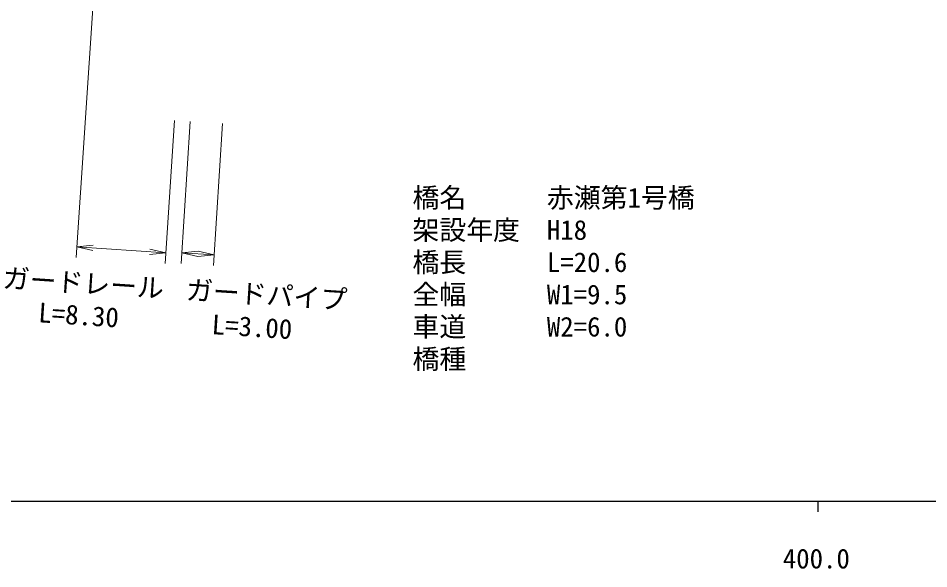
# Model space of a CAD drawing. Units: millimetres, scale not verified. Extents: x 40000 to 680000, y 20000 to 380000.
# Drawn here: x 393608 to 478305, y 198715 to 249928 of the extents above; entities that cross this region are included whole.
import ezdxf
from ezdxf.enums import TextEntityAlignment as Align

# ---------------------------------------------------------------- set-up
doc = ezdxf.new("R2010")
doc.units = ezdxf.units.MM
doc.header["$LTSCALE"] = 1000
doc.layers.add('M-STR-HTXT', color=7, linetype='Continuous', lineweight=13)
doc.layers.add('M-TTL-BAND', color=7, linetype='Continuous', lineweight=25)
doc.styles.add('ＭＳ ゴシック', font='')
doc.styles.get('ＭＳ ゴシック').set_extended_font_data('MS Gothic')

# ---------------------------------------------------------------- blocks, each defined once
blk = doc.blocks.new('open_arrow')
at = {"color": 0, "linetype": 'Continuous', "lineweight": -2}
blk.add_lwpolyline([(7.5, 1.25), (0, 0), (7.5, -1.25)], dxfattribs=at)

msp = doc.modelspace()

# ---------------------------------------------------------------- linework, layer by layer
at = {"layer": 'M-STR-HTXT'}
for p, q in [((400649, 252549), (398990, 227662)), ((408159, 240413), (407272, 227110)), ((409614, 240312), (408778, 227112)), ((412608, 240122), (411772, 226923)), ((399057, 228660), (407338, 228108)), ((408841, 228110), (411835, 227921))]:
    msp.add_line(p, q, dxfattribs=at)
at = {"layer": 'M-TTL-BAND'}
for p, q in [((40000, 205000), (579000, 205000)), ((468000, 205000), (468000, 204000))]:
    msp.add_line(p, q, dxfattribs=at)

# ---------------------------------------------------------------- block references
at = {"layer": 'M-STR-HTXT', "xscale": 200, "yscale": 200}
for p, rotation in [((399057, 228660), 356.2), ((407338, 228108), 176.2), ((408841, 228110), 356.4), ((411835, 227921), 176.4)]:
    msp.add_blockref('open_arrow', p, dxfattribs=dict(at, rotation=rotation))

# ---------------------------------------------------------------- texts
at = {"layer": 'M-STR-HTXT', "style": 'ＭＳ ゴシック'}
for s, p in [('橋名\u3000\u3000\u3000赤瀬第1号橋', (430279, 231767)), ('架設年度\u3000H18', (430279, 228767)), ('橋長\u3000\u3000\u3000L=20.6', (430279, 225767)), ('全幅\u3000\u3000\u3000W1=9.5', (430279, 222767)), ('車道\u3000\u3000\u3000W2=6.0', (430279, 219767)), ('橋種\u3000\u3000\u3000', (430279, 216767))]:
    msp.add_text(s, height=1833, dxfattribs=at).set_placement(p, align=Align.BOTTOM_LEFT)
for s, rotation, p in [('ガードレール', 356.186, (392086, 224330)), ('ガードパイプ', 356.379, (409138, 223224)), ('L=8.30', 356.186, (395404, 221104)), ('L=3.00', 356.379, (411534, 219997))]:
    msp.add_text(s, height=1833, rotation=rotation, dxfattribs=at).set_placement(p, align=Align.BOTTOM_LEFT)
at = {"layer": 'M-TTL-BAND', "style": 'ＭＳ ゴシック'}
msp.add_text('400.0', height=1833, dxfattribs=at).set_placement((467844, 198195), align=Align.BOTTOM_CENTER)

doc.saveas('drawing.dxf')
